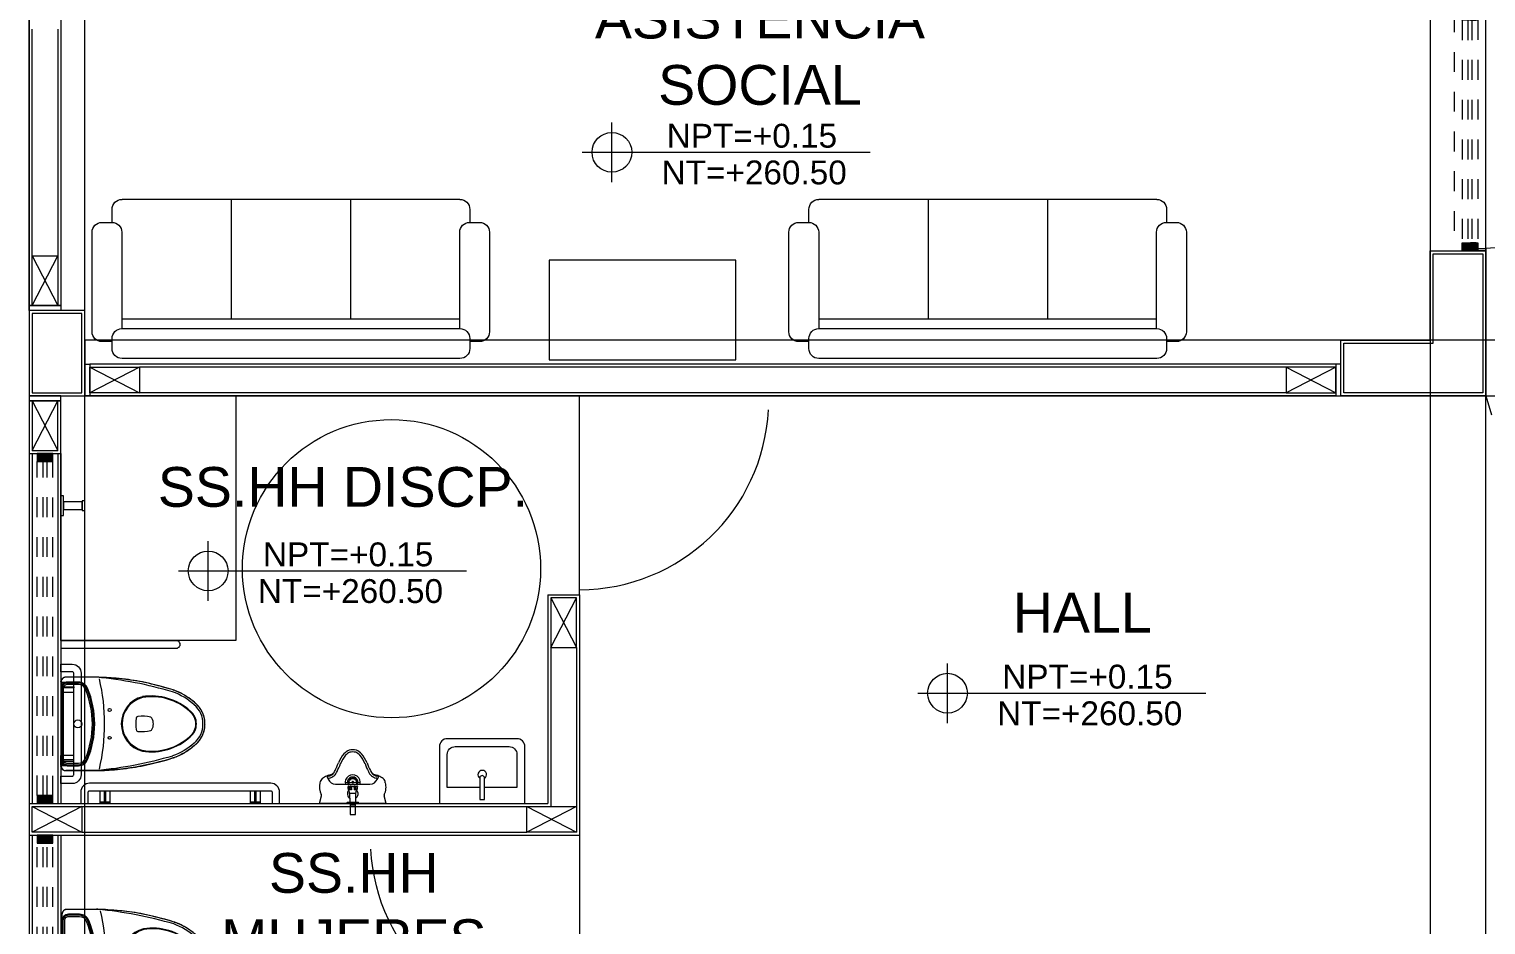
# Model space of a CAD drawing. Header units: metres. Extents: x 349075 to 349285, y 9281902 to 9282050.
# Drawn here: x 349103.76 to 349111.09, y 9281940.28 to 9281944.79 of the extents above; entities that cross this region are included whole.
import ezdxf

# ---------------------------------------------------------------- set-up
doc = ezdxf.new("R2010")
doc.units = ezdxf.units.M
doc.header["$LTSCALE"] = 0.25
for name, pattern in [('01 nivel$0$HIDDEN2', [0.1875, 0.125, -0.0625]), ('ACAD_ISO03W100', [30, 12, -18]), ('DASHED2', [0.762, 0.635, -0.127]), ('HIDDEN', [0.375, 0.25, -0.125]), ('RAYITAS', [0.375, 0.25, -0.125])]:
    doc.linetypes.add(name, pattern=pattern)
doc.layers.add('0_VANOS', color=30, linetype='Continuous', lineweight=9)
doc.layers.add('ARQ-FONDO', color=253, linetype='CONTINUOUS', lineweight=9)
doc.styles.add('Arial_1', font='arial.ttf', dxfattribs={"height": 0.15})

# ---------------------------------------------------------------- blocks, each defined once
blk = doc.blocks.new('00_PTA_ 01')
at = {"layer": 'ARQ-FONDO'}
for points in [[(0, 0), (0.035, 0), (0.035, 0.025), (0.01, 0.025), (0.01, 0.065), (0, 0.065)], [(1, 0), (1, 0.065), (0.99, 0.065), (0.99, 0.025), (0.965, 0.025), (0.965, 0)], [(1.97, 0.105), (0.99, 0.105), (0.99, 0.065), (1.97, 0.065)]]:
    blk.add_lwpolyline(points, close=True, dxfattribs=at)
at = {"layer": 'ARQ-FONDO', "linetype": 'ACAD_ISO03W100', "ltscale": 0.01}
blk.add_arc((0.9904, 0.0646), 0.9804, 2.36213, 179.97615, dxfattribs=at)
at = {"layer": 'ARQ-FONDO', "linetype": 'HIDDEN', "ltscale": 0.25}
blk.add_arc((0.99, 0.065), 0.98, 359.9999999999994, 1.2213e-12, dxfattribs=at)
blk = doc.blocks.new('3545454')
at = {"layer": 'ARQ-FONDO'}
for p, q in [((2729.8556, 649.2617), (2730.0106, 649.2617)), ((2730.0356, 648.8167), (2730.0356, 649.2367)), ((2729.8556, 648.7917), (2730.0106, 648.7917))]:
    blk.add_line(p, q, dxfattribs=at)
for points in [[(2729.4706, 649.1976, -0.073136), (2729.8556, 649.2617, -0.060294)], [(2729.4735, 649.1881, -0.047463), (2729.8556, 649.2617)], [(2729.4706, 648.8558, 0.073117), (2729.8556, 648.7917, 0.060294)], [(2729.4735, 648.8653, 0.047463), (2729.8556, 648.7917)]]:
    blk.add_lwpolyline(points, format="xyb", dxfattribs=at)
for points in [[(2729.9473, 648.8167), (2730.0036, 648.8167, 0.414214), (2730.0356, 648.8487), (2730.0356, 649.2047, 0.414214), (2730.0036, 649.2367), (2729.9473, 649.2367, 0.303863), (2729.9011, 649.2057, 0.19793), (2729.9011, 648.8476, 0.303863)], [(2729.9473, 648.8217), (2730.0036, 648.8217, 0.414214), (2730.0306, 648.8487), (2730.0306, 649.2047, 0.414214), (2730.0036, 649.2317), (2729.9473, 649.2317, 0.303863), (2729.9057, 649.2038, 0.19793), (2729.9057, 648.8496, 0.303863)], [(2729.9473, 648.8287), (2730.0036, 648.8287, 0.414214), (2730.0236, 648.8487), (2730.0236, 649.2047, 0.414214), (2730.0036, 649.2247), (2729.9473, 649.2247, 0.303863), (2729.9121, 649.2012, 0.19793), (2729.9121, 648.8522, 0.303863)]]:
    blk.add_lwpolyline(points, format="xyb", close=True, dxfattribs=at)
for centre, radius in [((2729.7906, 649.0967), 0.0075), ((2729.9506, 649.0267), 0.02), ((2729.7906, 648.9567), 0.0075)]:
    blk.add_circle(centre, radius, dxfattribs=at)
for centre, radius, start, end in [((2730.8098, 649.0267), 0.9942, 166.81248, 193.18752), ((2730.0106, 649.2367), 0.025, 0, 90), ((2729.5805, 648.8768), 0.2906, 81.03982, 132.31169), ((2729.5776, 648.8818), 0.2817, 80.3823, 132.55425), ((2729.5903, 649.0267), 0.1372, 284.46755, 75.53245), ((2729.5903, 649.0267), 0.1416, 284.46755, 75.53245), ((2729.4374, 649.0267), 0.0836, 128.80772, 231.19228), ((2729.4374, 649.0267), 0.0804, 128.80772, 231.19228), ((2729.6287, 649.0267), 0.0583, 150.90438, 209.09562), ((2729.5864, 649.0502), 0.01, 104.53949, 150.90438), ((2729.5864, 649.0032), 0.01, 209.09562, 255.46051), ((2729.6277, 648.8913), 0.1742, 83.2198, 104.53949), ((2729.6476, 649.0543), 0.01, 5.98436, 86.386), ((2729.3847, 649.0267), 0.2744, 354.01564, 5.98436), ((2729.5805, 649.1766), 0.2906, 227.68831, 278.96018), ((2729.5776, 649.1716), 0.2817, 227.44575, 279.6177), ((2729.6277, 649.1621), 0.1742, 255.46051, 276.7802), ((2729.6476, 648.9991), 0.01, 273.614, 354.01564), ((2730.0106, 648.8167), 0.025, 270, 0)]:
    blk.add_arc(centre, radius, start, end, dxfattribs=at)
at = {"layer": 'ARQ-FONDO', "extrusion": (0, 0, -1)}
blk.add_ellipse((2729.5819, 648.8845), major_axis=(0.2279, 0.2279), ratio=1, start_param=4.760773, end_param=5.154972, dxfattribs=at)
at = {"layer": 'ARQ-FONDO'}
for centre, major_axis, start_param, end_param in [((2729.4473, 649.0267), (0.0895, -0.0895), 3.060588, 4.793394), ((2729.5819, 649.1689), (0.2279, 0.2279), 3.189976, 3.584176)]:
    blk.add_ellipse(centre, major_axis=major_axis, ratio=1, start_param=start_param, end_param=end_param, dxfattribs=at)
blk.add_rational_spline([(2729.3587, 648.9227), (2729.3586, 648.9227), (2729.3586, 648.9228), (2729.3585, 648.9228), (2729.3562, 648.9248), (2729.354, 648.9268), (2729.3456, 648.935), (2729.3399, 648.9418), (2729.3298, 648.9563), (2729.3255, 648.9641), (2729.3185, 648.9802), (2729.3158, 648.9887), (2729.312, 649.0059), (2729.3109, 649.0147), (2729.3105, 649.0323), (2729.3111, 649.0412), (2729.3141, 649.0585), (2729.3165, 649.0671), (2729.3227, 649.0836), (2729.3267, 649.0915), (2729.336, 649.1065), (2729.3414, 649.1135), (2729.3509, 649.1237), (2729.3546, 649.1272), (2729.3585, 649.1306), (2729.3586, 649.1306), (2729.3586, 649.1307), (2729.3587, 649.1307), (2729.3587, 649.1307), (2729.3587, 649.1307), (2729.3587, 649.1307), (2729.3662, 649.1375), (2729.374, 649.144), (2729.3959, 649.1604), (2729.4104, 649.1697), (2729.4399, 649.1854), (2729.4549, 649.192), (2729.4702, 649.1975), (2729.4703, 649.1975), (2729.4705, 649.1976), (2729.4706, 649.1976), (2729.5954, 649.2377), (2729.7246, 649.2592), (2729.8556, 649.2617), (2729.9073, 649.2617), (2729.959, 649.2617), (2730.0106, 649.2617), (2730.0253, 649.2617), (2730.0356, 649.2513), (2730.0356, 649.2367), (2730.0356, 649.0967), (2730.0356, 648.9567), (2730.0356, 648.8167), (2730.0356, 648.802), (2730.0253, 648.7917), (2730.0106, 648.7917), (2729.959, 648.7917), (2729.9073, 648.7917), (2729.8556, 648.7917), (2729.7246, 648.7942), (2729.5954, 648.8157), (2729.4706, 648.8558), (2729.4705, 648.8558), (2729.4703, 648.8559), (2729.4702, 648.8559), (2729.4549, 648.8614), (2729.4399, 648.868), (2729.4104, 648.8837), (2729.3959, 648.893), (2729.374, 648.9094), (2729.3662, 648.9159), (2729.3587, 648.9227), (2729.3587, 648.9227), (2729.3587, 648.9227), (2729.3587, 648.9227)], [1, 1, 1, 1, 1, 1, 1, 1, 1, 1, 1, 1, 1, 1, 1, 1, 1, 1, 1, 1, 1, 1, 1, 1, 1, 1, 1, 1, 1, 1, 1, 1, 1, 1, 1, 1, 1, 1, 1, 1, 1, 0.992906089237, 0.992906089237, 1, 1, 1, 1, 0.804737854124, 0.804737854124, 1, 1, 1, 1, 0.804737854127, 0.804737854127, 1, 1, 1, 1, 0.99290975227, 0.99290975227, 1, 1, 1, 1, 1, 1, 1, 1, 1, 1, 1, 1, 1, 1], degree=3, knots=[0, 0, 0, 0, 0.001494, 0.001494, 0.001494, 0.067055, 0.067055, 0.260732, 0.260732, 0.454409, 0.454409, 0.648086, 0.648086, 0.841764, 0.841764, 1.035441, 1.035441, 1.229118, 1.229118, 1.422795, 1.422795, 1.616472, 1.616472, 1.728886, 1.728886, 1.728886, 1.730392, 1.730392, 1.730392, 1.730573, 1.730573, 1.730573, 1.822093, 1.822093, 1.977165, 1.977165, 2.124105, 2.124105, 2.124105, 3.124105, 3.124105, 3.124105, 3.41613, 3.41613, 3.41613, 4.41613, 4.41613, 4.41613, 5.986926, 5.986926, 5.986926, 6.986926, 6.986926, 6.986926, 8.557723, 8.557723, 8.557723, 9.557723, 9.557723, 9.557723, 9.849672, 9.849672, 9.849672, 10.849672, 10.849672, 10.849672, 10.996613, 10.996613, 11.151684, 11.151684, 11.243278, 11.243278, 11.243278, 11.243386, 11.243386, 11.243386, 11.243386], dxfattribs=at)
for points, knots in [([(2729.3586, 649.1306), (2729.3661, 649.1375), (2729.374, 649.144), (2729.3959, 649.1604), (2729.4104, 649.1697), (2729.4399, 649.1854), (2729.4549, 649.192), (2729.4702, 649.1975)], [5.5461706, 5.5461706, 5.5461706, 5.5461706, 5.638358, 5.638358, 5.7934291, 5.7934291, 5.94037, 5.94037, 5.94037, 5.94037]), ([(2729.3588, 649.1308), (2729.3548, 649.1274), (2729.351, 649.1238), (2729.3414, 649.1135), (2729.336, 649.1065), (2729.3267, 649.0915), (2729.3227, 649.0836), (2729.3165, 649.0671), (2729.3141, 649.0585), (2729.3111, 649.0412), (2729.3105, 649.0323), (2729.3109, 649.0147), (2729.312, 649.0059), (2729.3158, 648.9887), (2729.3185, 648.9802), (2729.3255, 648.9641), (2729.3298, 648.9563), (2729.3399, 648.9418), (2729.3456, 648.935), (2729.3541, 648.9267), (2729.3564, 648.9246), (2729.3588, 648.9226)], [0.704394, 0.704394, 0.704394, 0.704394, 0.819519, 0.819519, 1.013197, 1.013197, 1.206874, 1.206874, 1.400551, 1.400551, 1.594228, 1.594228, 1.787905, 1.787905, 1.981583, 1.981583, 2.17526, 2.17526, 2.368937, 2.368937, 2.437199, 2.437199, 2.437199, 2.437199]), ([(2729.3586, 648.9228), (2729.3661, 648.9159), (2729.374, 648.9094), (2729.3959, 648.893), (2729.4104, 648.8837), (2729.4399, 648.868), (2729.4549, 648.8614), (2729.4702, 648.8559)], [5.5461706, 5.5461706, 5.5461706, 5.5461706, 5.638358, 5.638358, 5.7934291, 5.7934291, 5.94037, 5.94037, 5.94037, 5.94037])]:
    blk.add_open_spline(points, degree=3, knots=knots, dxfattribs=at)
blk = doc.blocks.new('eew')
at = {"layer": 'ARQ-FONDO', "elevation": -0.1573}
for points in [[(2696.3376, 617.9709), (2696.3376, 617.9584), (2696.3876, 617.9584), (2696.3876, 617.9709)], [(2696.3439, 617.8634), (2696.3814, 617.8634), (2696.3814, 617.9584), (2696.3439, 617.9584)], [(2696.3126, 617.8509), (2696.4126, 617.8509), (2696.4126, 617.8634), (2696.3126, 617.8634)]]:
    blk.add_lwpolyline(points, close=True, dxfattribs=at)
blk = doc.blocks.new('3145')
at = {"layer": 'ARQ-FONDO'}
for p, q in [((2730.4578, 649.8224), (2730.4198, 649.8124)), ((2730.4578, 649.8239), (2730.4578, 649.4874)), ((2730.3518, 649.6169), (2730.3518, 649.6929)), ((2730.3731, 649.6782), (2730.3731, 649.6753)), ((2730.3731, 649.6753), (2730.3901, 649.6732)), ((2730.3731, 649.6678), (2730.3731, 649.6753)), ((2730.3731, 649.6678), (2730.3731, 649.6626)), ((2730.3731, 649.6626), (2730.3901, 649.6616)), ((2730.3731, 649.6469), (2730.3731, 649.6626)), ((2730.3901, 649.6762), (2730.3901, 649.6732)), ((2730.4081, 649.6711), (2730.3901, 649.6734)), ((2730.3901, 649.6669), (2730.3901, 649.6616)), ((2730.4081, 649.6711), (2730.4081, 649.6386)), ((2730.4081, 649.6689), (2730.4529, 649.6679)), ((2730.4581, 649.6849), (2730.4566, 649.6849)), ((2730.4579, 649.6654), (2730.4661, 649.6654)), ((2730.4661, 649.6654), (2730.4661, 649.6444)), ((2730.3731, 649.6469), (2730.3901, 649.6481)), ((2730.3731, 649.6469), (2730.3731, 649.6417)), ((2730.3901, 649.6428), (2730.3731, 649.6417)), ((2730.3731, 649.6344), (2730.3731, 649.6417)), ((2730.3731, 649.6344), (2730.3901, 649.6365)), ((2730.3731, 649.6344), (2730.3731, 649.6315)), ((2730.3901, 649.6481), (2730.3901, 649.6428)), ((2730.4081, 649.6386), (2730.3901, 649.6363)), ((2730.3901, 649.6365), (2730.3901, 649.6336)), ((2730.4529, 649.6418), (2730.4081, 649.6409)), ((2730.4581, 649.6249), (2730.4566, 649.6249)), ((2730.4579, 649.6444), (2730.4661, 649.6444)), ((2730.4578, 649.4874), (2730.4198, 649.4973))]:
    blk.add_line(p, q, dxfattribs=at)
blk.add_lwpolyline([(2730.4578, 649.6412), (2730.5132, 649.6412), (2730.5132, 649.6683), (2730.4578, 649.6683)], dxfattribs=at)
for centre in [(2730.3308, 649.6549), (2730.337, 649.6697), (2730.3518, 649.6759), (2730.3518, 649.6549), (2730.337, 649.64), (2730.3518, 649.6339)]:
    blk.add_circle(centre, 0.0045, dxfattribs=at)
for centre, radius, start, end in [((2730.3626, 649.7797), 0.0414, 137.07632, 155.50345), ((2730.3547, 649.7903), 0.0285, 90.71185, 141.97672), ((2730.3769, 649.748), 0.0744, 61.40084, 107.66941), ((2730.4173, 649.8221), 0.01, 241.40084, 284.67639), ((2730.1085, 650.1135), 0.413, 290.60016, 296.50436), ((2730.1085, 650.1135), 0.424, 290.60016, 296.50436), ((2730.2809, 649.7788), 0.0369, 288.82805, 321.60713), ((2730.2809, 649.7788), 0.0479, 288.82805, 321.60713), ((2730.2874, 649.7661), 0.0229, 310.30956, 330.63332), ((2730.2492, 649.793), 0.0696, 326.70076, 344.84375), ((2730.2746, 649.786), 0.0464, 319.48247, 347.38743), ((2730.4133, 649.75), 0.1001, 152.10911, 165.64146), ((2730.2746, 649.786), 0.0574, 319.48247, 347.38743), ((2730.3443, 649.7704), 0.025, 150.63933, 167.38743), ((2730.3251, 649.7812), 0.003, 68.28304, 150.63933), ((2730.3019, 649.7229), 0.0657, 28.07725, 68.28304), ((2730.3443, 649.7704), 0.014, 150.63933, 167.38743), ((2730.3356, 649.7746), 0.00444, 84.88459, 143.79775), ((2727.9106, 649.6549), 2.4513, 0, 2.31467), ((2730.2681, 649.6547), 0.0802, 166.85605, 192.82198), ((2730.2503, 649.6507), 0.0643, 130.74163, 159.76301), ((2730.2698, 649.6549), 0.071, 167.93953, 192.06047), ((2730.2512, 649.6498), 0.0545, 130.88411, 158.62076), ((2730.323, 649.5609), 0.1798, 112.61017, 129.62851), ((2730.323, 649.5609), 0.1688, 112.61017, 129.62851), ((2730.3518, 649.6549), 0.038, 75.17225, 284.82775), ((2730.3518, 649.6549), 0.027, 68.55555, 291.44445), ((2730.3518, 649.6549), 0.021, 71.85706, 288.14294), ((2730.3518, 649.6549), 0.0045, 0, 299.93822), ((2730.4091, 649.6546), 0.027, 30.56654, 134.73477), ((2730.2512, 649.6599), 0.0655, 200.58819, 229.11589), ((2730.2512, 649.6599), 0.0545, 201.37924, 229.11589), ((2730.323, 649.7488), 0.1798, 230.37149, 247.38983), ((2730.323, 649.7488), 0.1688, 230.37149, 247.38983), ((2730.1085, 649.1962), 0.424, 63.49564, 69.39984), ((2727.9106, 649.6549), 2.4513, 357.68533, 0), ((2730.4091, 649.6546), 0.027, 225.26523, 330.76977), ((2730.1085, 649.1962), 0.413, 63.49564, 69.39984), ((2730.2809, 649.531), 0.0369, 38.39287, 71.17195), ((2730.2809, 649.531), 0.0479, 38.39287, 71.17195), ((2730.2874, 649.5436), 0.0229, 29.36668, 49.69044), ((2730.2492, 649.5167), 0.0696, 15.15625, 33.29924), ((2730.2746, 649.5237), 0.0464, 12.61257, 40.51753), ((2730.4133, 649.5597), 0.1001, 194.35854, 207.89089), ((2730.2746, 649.5237), 0.0574, 12.61257, 40.51753), ((2730.3443, 649.5393), 0.025, 192.61257, 209.36067), ((2730.3251, 649.5285), 0.003, 209.36067, 291.71696), ((2730.3626, 649.53), 0.0414, 204.49655, 222.92368), ((2730.3019, 649.5868), 0.0657, 291.71696, 331.92275), ((2730.3443, 649.5393), 0.014, 192.61257, 209.36067), ((2730.3356, 649.5351), 0.00444, 216.20225, 275.11541), ((2730.3612, 649.5275), 0.0388, 221.49741, 259.74721), ((2730.3739, 649.5717), 0.0846, 256.67001, 297.18066), ((2730.4173, 649.4876), 0.01, 75.32361, 118.59916)]:
    blk.add_arc(centre, radius, start, end, dxfattribs=at)
for points in [[(2730.3731, 649.6782), (2730.3788, 649.6775), (2730.3845, 649.6768), (2730.3901, 649.6762)], [(2730.3731, 649.6678), (2730.3788, 649.6675), (2730.3845, 649.6672), (2730.3901, 649.6669)], [(2730.3901, 649.6336), (2730.3845, 649.6329), (2730.3788, 649.6322), (2730.3731, 649.6315)]]:
    blk.add_open_spline(points, degree=3, dxfattribs=at)
blk.add_open_spline([(2730.4566, 649.6849), (2730.4563, 649.6849), (2730.4559, 649.6848), (2730.4552, 649.6846), (2730.4549, 649.6844), (2730.4544, 649.684), (2730.4542, 649.6838), (2730.4538, 649.6834), (2730.4536, 649.6832), (2730.4534, 649.6828), (2730.4534, 649.6826), (2730.4533, 649.6824), (2730.4532, 649.6823), (2730.4532, 649.6821), (2730.4532, 649.682), (2730.4532, 649.6819), (2730.4531, 649.6818), (2730.4531, 649.6815), (2730.4531, 649.6814), (2730.4531, 649.6807), (2730.453, 649.6799), (2730.453, 649.6774), (2730.453, 649.6757), (2730.4529, 649.6716), (2730.4529, 649.6692), (2730.4529, 649.6641), (2730.4529, 649.6614), (2730.4529, 649.6558), (2730.4529, 649.6529), (2730.4529, 649.6473), (2730.4529, 649.6446), (2730.4529, 649.6396), (2730.4529, 649.6374), (2730.453, 649.6335), (2730.453, 649.6319), (2730.4531, 649.6294), (2730.4531, 649.6288), (2730.4531, 649.628), (2730.4531, 649.628), (2730.4532, 649.6277), (2730.4532, 649.6276), (2730.4532, 649.6274), (2730.4533, 649.6273), (2730.4534, 649.6269), (2730.4535, 649.6267), (2730.4538, 649.6263), (2730.4539, 649.6261), (2730.4542, 649.6258), (2730.4544, 649.6257), (2730.4549, 649.6253), (2730.4553, 649.6251), (2730.4561, 649.6249), (2730.4564, 649.6249), (2730.4566, 649.6249)], degree=3, knots=[1.916723, 1.916723, 1.916723, 1.916723, 1.919748, 1.919748, 1.923082, 1.923082, 1.927452, 1.927452, 1.934042, 1.934042, 1.943437, 1.943437, 1.953798, 1.953798, 1.967187, 1.967187, 1.990863, 1.990863, 2.061295, 2.061295, 2.375454, 2.375454, 2.703907, 2.703907, 3.025591, 3.025591, 3.346257, 3.346257, 3.666675, 3.666675, 3.987107, 3.987107, 4.307832, 4.307832, 4.629766, 4.629766, 4.960183, 4.960183, 5.009249, 5.009249, 5.020348, 5.020348, 5.034179, 5.034179, 5.044278, 5.044278, 5.048432, 5.048432, 5.051491, 5.051491, 5.05606, 5.05606, 5.058315, 5.058315, 5.058315, 5.058315], dxfattribs=at)
blk = doc.blocks.new('q0')
at = {"layer": 'ARQ-FONDO'}
for points in [[(2729.6504, 649.6317, 0.414214), (2729.6106, 649.6715), (2729.2602, 649.6715, 0.414214), (2729.2204, 649.6317), (2729.2204, 649.3457), (2729.6504, 649.3457)], [(2729.4234, 649.3654), (2729.4473, 649.3654), (2729.4473, 649.4714, 1.177276), (2729.4234, 649.4714)]]:
    blk.add_lwpolyline(points, format="xyb", close=True, dxfattribs=at)
blk.add_lwpolyline([(2729.4234, 649.4254), (2729.2602, 649.4254), (2729.2602, 649.5919, -0.414214), (2729.3, 649.6317), (2729.5708, 649.6317, -0.414214), (2729.6106, 649.5919), (2729.6106, 649.4254), (2729.4473, 649.4254)], format="xyb", dxfattribs=at)
blk.add_arc((2729.4358, 649.4904), 0.0217, 301.27886, 234.93873, dxfattribs=at)
blk = doc.blocks.new('4t46654')
at = {"layer": 'ARQ-FONDO', "elevation": -0.1573}
for points in [[(2697.611, 618.2895), (2697.611, 617.8752, 0.414214), (2697.6554, 617.8309), (2697.7126, 617.8309), (2697.7126, 617.8684), (2697.6554, 617.8684, -0.414214), (2697.6485, 617.8752), (2697.6485, 618.7865, -0.414214), (2697.6554, 618.7934), (2697.7126, 618.7934), (2697.7126, 618.8309), (2697.6554, 618.8309, 0.414214), (2697.611, 618.7865), (2697.611, 618.2895)], [(2696.8939, 618.3121), (2696.8939, 617.7309), (2696.9314, 617.7309), (2696.9314, 618.3121, 1.000076), (2696.8939, 618.3121)]]:
    blk.add_lwpolyline(points, format="xyb", dxfattribs=at)
for points in [[(2697.7126, 618.6842), (2697.6485, 618.6842), (2697.6485, 618.7342), (2697.7126, 618.7342)], [(2697.7066, 618.6842), (2697.7126, 618.6842), (2697.7126, 618.7342), (2697.7066, 618.7342)], [(2697.7066, 618.7122), (2697.7066, 618.7062), (2697.6485, 618.7062), (2697.6485, 618.7122)], [(2697.7126, 617.9275), (2697.6485, 617.9275), (2697.6485, 617.9775), (2697.7126, 617.9775)], [(2697.7066, 617.9555), (2697.7066, 617.9495), (2697.6485, 617.9495), (2697.6485, 617.9555)], [(2697.7066, 617.9275), (2697.7126, 617.9275), (2697.7126, 617.9775), (2697.7066, 617.9775)], [(2697.1034, 617.7309), (2697.1534, 617.7309), (2697.1534, 617.795), (2697.1034, 617.795)], [(2697.1314, 617.7369), (2697.1254, 617.7369), (2697.1254, 617.795), (2697.1314, 617.795)], [(2697.4719, 617.7309), (2697.5219, 617.7309), (2697.5219, 617.795), (2697.4719, 617.795)], [(2697.4939, 617.7369), (2697.4999, 617.7369), (2697.4999, 617.795), (2697.4939, 617.795)], [(2697.1034, 617.7309), (2697.1534, 617.7309), (2697.1534, 617.7369), (2697.1034, 617.7369)], [(2697.5219, 617.7309), (2697.4719, 617.7309), (2697.4719, 617.7369), (2697.5219, 617.7369)]]:
    blk.add_lwpolyline(points, close=True, dxfattribs=at)
at = {"layer": 'ARQ-FONDO', "flags": 128}
blk.add_lwpolyline([(2697.6126, 617.7881), (2697.6126, 617.7309), (2697.5751, 617.7309), (2697.5751, 617.7881, 0.414214), (2697.5683, 617.795), (2697.3127, 617.795), (2697.057, 617.795, 0.414214), (2697.0501, 617.7881), (2697.0501, 617.7309), (2697.0126, 617.7309), (2697.0126, 617.7881, -0.414214), (2697.057, 617.8325), (2697.5683, 617.8325, -0.414214)], format="xyb", close=True, dxfattribs=at)
blk = doc.blocks.new('*U837')
at = {"linetype": 'Continuous', "true_color": 0xbebebe}
for points in [[(3032.1314, 1351.1888), (3032.1314, 1351.2688), (3032.1714, 1351.2688), (3032.1714, 1351.1888)], [(3033.4914, 1351.1888), (3033.4914, 1351.2688), (3033.5314, 1351.2688), (3033.5314, 1351.1888)]]:
    blk.add_hatch(color=9, dxfattribs=at).paths.add_polyline_path(points)
at = {"layer": '0_VANOS', "linetype": 'Continuous'}
for p, q in [((3032.1314, 1351.2688), (3032.1714, 1351.2688)), ((3032.1314, 1351.2688), (3032.1314, 1351.1888)), ((3032.1714, 1351.2688), (3032.1714, 1351.1888)), ((3033.4914, 1351.1888), (3033.4914, 1351.2688)), ((3033.4914, 1351.2688), (3033.5314, 1351.2688)), ((3033.5314, 1351.2688), (3033.5314, 1351.1888)), ((3032.1714, 1351.1888), (3032.1314, 1351.1888)), ((3033.5314, 1351.1888), (3033.4914, 1351.1888))]:
    blk.add_line(p, q, dxfattribs=at)
at = {"layer": '0_VANOS', "linetype": '01 nivel$0$HIDDEN2', "ltscale": 0.5}
for p, q in [((3032.1708, 1351.2688), (3033.4908, 1351.2688)), ((3032.1714, 1351.2388), (3033.4914, 1351.2388)), ((3032.1714, 1351.2188), (3033.4914, 1351.2188)), ((3032.1714, 1351.1888), (3033.4914, 1351.1888))]:
    blk.add_line(p, q, dxfattribs=at)
at = {"layer": '0_VANOS', "linetype": '01 nivel$0$HIDDEN2'}
blk.add_line((3033.4914, 1351.2688), (3033.5314, 1351.2688), dxfattribs=at)
blk = doc.blocks.new('*U1751')
at = {"linetype": 'Continuous', "true_color": 0xbebebe}
for points in [[(3032.1314, 1351.1888), (3032.1314, 1351.2688), (3032.1714, 1351.2688), (3032.1714, 1351.1888)], [(3033.8514, 1351.1888), (3033.8514, 1351.2688), (3033.8914, 1351.2688), (3033.8914, 1351.1888)]]:
    blk.add_hatch(color=9, dxfattribs=at).paths.add_polyline_path(points)
at = {"layer": '0_VANOS', "linetype": 'Continuous'}
for p, q in [((3032.1314, 1351.2688), (3032.1714, 1351.2688)), ((3032.1314, 1351.2688), (3032.1314, 1351.1888)), ((3032.1714, 1351.2688), (3032.1714, 1351.1888)), ((3033.8514, 1351.1888), (3033.8514, 1351.2688)), ((3033.8514, 1351.2688), (3033.8914, 1351.2688)), ((3033.8914, 1351.2688), (3033.8914, 1351.1888)), ((3032.1714, 1351.1888), (3032.1314, 1351.1888)), ((3033.8914, 1351.1888), (3033.8514, 1351.1888))]:
    blk.add_line(p, q, dxfattribs=at)
at = {"layer": '0_VANOS', "linetype": '01 nivel$0$HIDDEN2', "ltscale": 0.5}
for p, q in [((3032.1708, 1351.2688), (3033.8508, 1351.2688)), ((3032.1714, 1351.2388), (3033.8514, 1351.2388)), ((3032.1714, 1351.2188), (3033.8514, 1351.2188)), ((3032.1714, 1351.1888), (3033.8514, 1351.1888))]:
    blk.add_line(p, q, dxfattribs=at)
at = {"layer": '0_VANOS', "linetype": '01 nivel$0$HIDDEN2'}
blk.add_line((3033.8514, 1351.2688), (3033.8914, 1351.2688), dxfattribs=at)
blk = doc.blocks.new('Cotas de elevación - M_Cota de elevación - Destino rellenado-517392-Nivel 1')
at = {"layer": 'ARQ-FONDO'}
for p, q in [((0, -0.0015), (0, 0.0015)), ((-0.0015, 0), (0.013, 0))]:
    blk.add_line(p, q, dxfattribs=at)
blk.add_circle((0, 0), 0.001, dxfattribs=at)
blk = doc.blocks.new('*U1568')
blk.add_arc((0.0211, 0.0474), 0.9539, 0.15786, 87.08143)
blk = doc.blocks.new('sillon de tres admi')
at = {"layer": 'ARQ-FONDO', "linetype": 'ByBlock', "lineweight": 0}
for p, q in [((-0.6, 0.45), (-0.6, 0.4)), ((1.15, 0.5), (-0.55, 0.5)), ((1.2, 0.4), (1.2, 0.45)), ((-0.6008, 0.4155), (-0.6508, 0.4155)), ((1.2492, 0.4155), (1.1992, 0.4155)), ((-0.7008, 0.3655), (-0.7008, -0.1345)), ((-0.5508, -0.1345), (-0.5508, 0.35)), ((-0.55, 0.35), (1.15, 0.35)), ((-0.55, 0.3), (1.1492, 0.3)), ((0, -0.3), (0, 0.3)), ((0.6, -0.3), (0.6, 0.3)), ((1.1492, 0.35), (1.1492, -0.1345)), ((1.2992, -0.1345), (1.2992, 0.3655)), ((-0.6508, -0.1845), (-0.6008, -0.1845)), ((-0.6, -0.1845), (-0.6, -0.25)), ((1.1992, -0.1845), (1.2492, -0.1845)), ((1.2, -0.25), (1.2, -0.1845)), ((-0.3865, -0.3), (-0.55, -0.3)), ((0.2135, -0.3), (-0.4272, -0.3)), ((0.8135, -0.3), (0.1728, -0.3)), ((1.15, -0.3), (0.7728, -0.3))]:
    blk.add_line(p, q, dxfattribs=at)
for centre, start, end in [((-0.55, 0.45), 90, 180), ((-0.55, 0.45), 90, 180), ((1.15, 0.45), 0, 90), ((-0.6508, 0.3655), 90, 180), ((-0.55, 0.4), 180, 270), ((1.15, 0.4), 270, 0), ((1.2492, 0.3655), 0, 90), ((-0.6508, -0.1345), 180, 270), ((-0.6008, -0.1345), 270, 0), ((1.1992, -0.1345), 180, 270), ((1.2492, -0.1345), 270, 0), ((-0.55, -0.25), 180, 270), ((1.15, -0.25), 270, 0)]:
    blk.add_arc(centre, 0.05, start, end, dxfattribs=at)
blk = doc.blocks.new('rerer')
at = {"layer": 'ARQ-FONDO', "linetype": 'ByBlock', "lineweight": 0}
blk.add_lwpolyline([(-0.8183, -0.5), (0.1217, -0.5), (0.1217, 0), (-0.8183, 0)], close=True, dxfattribs=at)
blk = doc.blocks.new('*U1735')
at = {"linetype": 'Continuous', "true_color": 0xbebebe}
for points in [[(3032.1314, 1351.1888), (3032.1314, 1351.2688), (3032.1714, 1351.2688), (3032.1714, 1351.1888)], [(3033.2914, 1351.1888), (3033.2914, 1351.2688), (3033.3314, 1351.2688), (3033.3314, 1351.1888)]]:
    blk.add_hatch(color=9, dxfattribs=at).paths.add_polyline_path(points)
at = {"layer": '0_VANOS', "linetype": 'Continuous'}
for p, q in [((3032.1314, 1351.2688), (3032.1714, 1351.2688)), ((3032.1314, 1351.2688), (3032.1314, 1351.1888)), ((3032.1714, 1351.2688), (3032.1714, 1351.1888)), ((3033.2914, 1351.1888), (3033.2914, 1351.2688)), ((3033.2914, 1351.2688), (3033.3314, 1351.2688)), ((3033.3314, 1351.2688), (3033.3314, 1351.1888)), ((3032.1714, 1351.1888), (3032.1314, 1351.1888)), ((3033.3314, 1351.1888), (3033.2914, 1351.1888))]:
    blk.add_line(p, q, dxfattribs=at)
at = {"layer": '0_VANOS', "linetype": '01 nivel$0$HIDDEN2', "ltscale": 0.5}
for p, q in [((3032.1708, 1351.2688), (3033.2908, 1351.2688)), ((3032.1714, 1351.2388), (3033.2914, 1351.2388)), ((3032.1714, 1351.2188), (3033.2914, 1351.2188)), ((3032.1714, 1351.1888), (3033.2914, 1351.1888))]:
    blk.add_line(p, q, dxfattribs=at)
at = {"layer": '0_VANOS', "linetype": '01 nivel$0$HIDDEN2'}
blk.add_line((3033.2914, 1351.2688), (3033.3314, 1351.2688), dxfattribs=at)
blk = doc.blocks.new('ADMIII PLATA GG')
at = {"layer": 'ARQ-FONDO'}
for p, q in [((-17.815, -5.36), (-17.815, -3.705)), ((-17.655, -3.705), (-17.655, -5.36)), ((-17.8, -5.11), (-17.8, -3.97)), ((-17.67, -3.97), (-17.67, -5.11)), ((-17.8, -5.11), (-17.67, -5.36)), ((-17.8, -5.36), (-17.67, -5.11)), ((-17.655, -5.36), (-17.815, -5.36)), ((-11.24, -5.655), (-17.51, -5.655)), ((-17.26, -5.67, 41.0973), (-17.51, -5.8, 41.0973)), ((-17.51, -5.67, 41.0973), (-17.26, -5.8, 41.0973)), ((-11.49, -5.67), (-17.26, -5.67)), ((-11.49, -5.67), (-11.24, -5.8)), ((-11.24, -5.67), (-11.49, -5.8)), ((-17.8, -6.09), (-17.67, -5.84)), ((-17.8, -5.84), (-17.67, -6.09)), ((-11.24, -5.815), (-17.535, -5.815)), ((-11.49, -5.8), (-17.26, -5.8)), ((-15.045, -6.815), (-15.045, -5.815)), ((-17.8, -6.105), (-17.8, -7.865)), ((-17.67, -6.09), (-17.67, -6.09)), ((-17.67, -6.105), (-17.67, -7.865)), ((-17.655, -6.105), (-17.655, -7.865)), ((-15.205, -6.815), (-15.045, -6.815)), ((-15.205, -6.815), (-15.205, -7.865)), ((-15.045, -6.815), (-15.045, -8.025)), ((-15.19, -7.08), (-15.06, -6.83)), ((-15.19, -6.83), (-15.06, -7.08)), ((-15.19, -7.08), (-15.19, -7.88)), ((-15.06, -7.08), (-15.06, -7.88)), ((-17.815, -7.865), (-15.205, -7.865)), ((-17.55, -7.88), (-17.8, -8.01)), ((-17.8, -7.88), (-17.55, -8.01)), ((-17.55, -7.88), (-15.31, -7.88)), ((-15.06, -7.88), (-15.31, -8.01)), ((-15.31, -7.88), (-15.06, -8.01)), ((-17.815, -8.025), (-15.045, -8.025)), ((-17.8, -8.025), (-17.8, -9.425)), ((-17.67, -8.025), (-17.67, -9.425)), ((-17.655, -8.025), (-17.655, -9.425)), ((-17.55, -8.01), (-15.31, -8.01)), ((-15.045, -8.025), (-15.045, -9.025))]:
    blk.add_line(p, q, dxfattribs=at)
at = {"layer": 'ARQ-FONDO', "linetype": 'RAYITAS', "lineweight": 0, "ltscale": 0.6}
blk.add_line((-10.485, -5.815), (-7.315, -16.535, 0), dxfattribs=at)
at = {"layer": 'ARQ-FONDO', "ltscale": 0.7, "elevation": 0}
for points in [[(-10.485, -0.265), (-10.765, -0.265), (-10.765, -22.05), (-10.485, -22.05)], [(-0.265, -5.815), (-0.265, -5.535), (-17.535, -5.535), (-17.535, -5.815)]]:
    blk.add_lwpolyline(points, close=True, dxfattribs=at)
at = {"layer": 'ARQ-FONDO', "ltscale": 0.7}
blk.add_lwpolyline([(-17.535, -0.715), (-17.815, -0.715), (-17.815, -21.585), (-17.535, -21.585)], close=True, dxfattribs=at)
at = {"layer": 'ARQ-FONDO', "linetype": 'DASHED2', "ltscale": 0.3}
blk.add_lwpolyline([(-10.485, -5.085), (-10.485, -3.885), (-10.645, -3.885), (-10.645, -5.085)], close=True, dxfattribs=at)
at = {"layer": 'ARQ-FONDO'}
for points in [[(-17.8, -5.36), (-17.8, -5.11), (-17.67, -5.11), (-17.67, -5.36)], [(-17.815, -5.385), (-17.815, -5.36), (-17.655, -5.36), (-17.655, -5.385)], [(-17.535, -5.815), (-17.535, -5.385), (-17.815, -5.385), (-17.815, -5.815)], [(-17.55, -5.8), (-17.55, -5.4), (-17.8, -5.4), (-17.8, -5.8)], [(-15.19, -6.83), (-15.19, -7.08), (-15.06, -7.08), (-15.06, -6.83)], [(-17.8, -7.88), (-17.55, -7.88), (-17.55, -8.01), (-17.8, -8.01)], [(-15.31, -7.88), (-15.06, -7.88), (-15.06, -8.01), (-15.31, -8.01)]]:
    blk.add_lwpolyline(points, close=True, dxfattribs=at)
for points, elevation in [([(-10.485, -5.085), (-10.485, -5.815), (-11.215, -5.815), (-11.215, -5.535), (-10.765, -5.535), (-10.765, -5.085)], 0), ([(-17.535, -5.655), (-17.51, -5.655), (-17.51, -5.815), (-17.535, -5.815)], 41.0973), ([(-17.51, -5.67), (-17.26, -5.67), (-17.26, -5.8), (-17.51, -5.8)], 41.0973), ([(-11.24, -5.67), (-11.49, -5.67), (-11.49, -5.8), (-11.24, -5.8)], 0), ([(-11.215, -5.655), (-11.24, -5.655), (-11.24, -5.815), (-11.215, -5.815)], 0), ([(-17.815, -5.815), (-17.815, -5.84), (-17.655, -5.84), (-17.655, -5.815)], 0), ([(-17.815, -5.84), (-17.815, -6.105), (-17.655, -6.105), (-17.655, -5.84)], 0), ([(-17.8, -5.84), (-17.8, -6.09), (-17.67, -6.09), (-17.67, -5.84)], 0)]:
    blk.add_lwpolyline(points, close=True, dxfattribs=dict(at, elevation=elevation))
at = {"layer": 'ARQ-FONDO', "elevation": 0}
blk.add_lwpolyline([(-10.5, -5.1), (-10.5, -5.8), (-11.2, -5.8), (-11.2, -5.55), (-10.75, -5.55), (-10.75, -5.1), (-10.5, -5.1)], dxfattribs=at)
at = {"layer": 'ARQ-FONDO', "ltscale": 0.01, "elevation": 0}
blk.add_lwpolyline([(-16.775, -7.0455), (-17.655, -7.0455), (-17.655, -5.815), (-16.775, -5.815)], close=True, dxfattribs=at)
at = {"layer": 'ARQ-FONDO', "ltscale": 0.01}
blk.add_circle((-15.9917, -6.6841), 0.75, dxfattribs=at)
at = {"layer": 'ARQ-FONDO', "xscale": -1.199999999999817, "yscale": 1.199999999999817, "zscale": 1.199999999999817, "rotation": 270}
blk.add_blockref('00_PTA_ 01', (-10.563, -5.085), dxfattribs=at)
at = {"layer": 'ARQ-FONDO', "rotation": 270}
for name, p in [('*U1735', (-1361.7938, 3028.2464, -684.9178)), ('*U1568', (-15.095, -5.815))]:
    blk.add_blockref(name, p, dxfattribs=at)
at = {"layer": 'ARQ-FONDO', "xscale": 99.99999999999991, "yscale": 99.99999999999991, "zscale": 99.99999999999991}
for p in [(-14.8825, -4.5896), (-16.9141, -6.6954), (-13.194, -7.3105)]:
    blk.add_blockref('Cotas de elevación - M_Cota de elevación - Destino rellenado-517392-Nivel 1', p, dxfattribs=at)
at = {"layer": 'ARQ-FONDO', "lineweight": 5, "xscale": -1, "rotation": 180}
for p in [(-16.7977, -5.1265), (-13.2913, -5.1265)]:
    blk.add_blockref('sillon de tres admi', p, dxfattribs=at)
at = {"layer": 'ARQ-FONDO', "lineweight": 5}
blk.add_blockref('rerer', (-14.3805, -5.1329), dxfattribs=at)
at = {"layer": 'ARQ-FONDO', "xscale": -1}
for name, p, rotation in [('*U1751', (-1368.9638, -3039.9964), 270), ('*U837', (-1368.9638, -3041.5564), 270), ('*U1568', (-15.095, -8.025), 90)]:
    blk.add_blockref(name, p, dxfattribs=dict(at, rotation=rotation))
at = {"layer": 'ARQ-FONDO', "lineweight": 30}
for name, p, rotation in [('eew', (-635.5059, 2689.9955, 0.1573), 270), ('4t46654', (-635.3859, 2689.8476, 0.1573), 270), ('3545454', (2712.3806, 641.5617, 0.1573), 180), ('3145', (-665.8415, 2722.5928), 270), ('3545454', (2712.3859, 640.3939), 180)]:
    blk.add_blockref(name, p, dxfattribs=dict(at, rotation=rotation))
blk.add_blockref('q0', (-2744.9709, -657.2107), dxfattribs=at)
at = {"layer": 'ARQ-FONDO', "char_height": 0.2, "attachment_point": 1, "style": 'Arial_1'}
for s, insert, width in [('\\pxqc;ASISTENCIA SOCIAL', (-15.3126, -3.817), 2.349898), ('\\pxqc;SS.HH DISCP.', (-17.2086, -6.1727), 1.945297), ('\\pxqc;HALL', (-13.4885, -6.8054), 1.945297), ('\\pxqc;SS.HH MUJERES', (-17.1541, -8.1144), 1.945297)]:
    blk.add_mtext(s, dxfattribs=dict(at, insert=insert, width=width))
at = {"layer": 'ARQ-FONDO', "char_height": 0.12, "width": 0.902142, "attachment_point": 1, "line_spacing_factor": 0.941778, "style": 'Arial_1'}
for s, insert in [('NPT=+0.15', (-14.6068, -4.4462)), ('NT=+260.50', (-14.6326, -4.6308)), ('NPT=+0.15', (-16.6384, -6.552)), ('NT=+260.50', (-16.6642, -6.7366)), ('NPT=+0.15', (-12.9183, -7.1671)), ('NT=+260.50', (-12.9441, -7.3517))]:
    blk.add_mtext(s, dxfattribs=dict(at, insert=insert))

msp = doc.modelspace()

# ---------------------------------------------------------------- block references
at = {"layer": 'ARQ-FONDO', "lineweight": 5}
msp.add_blockref('ADMIII PLATA GG', (349121.5748, 9281948.7594), dxfattribs=at)

doc.saveas('drawing.dxf')
